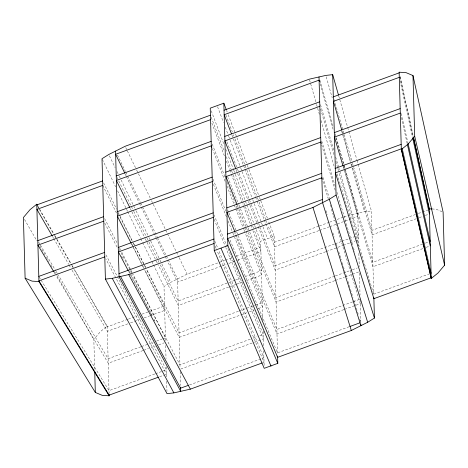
<?xml version="1.0" encoding="UTF-8"?>
<svg xmlns="http://www.w3.org/2000/svg" width="468" height="468" viewBox="0 0 468 468"><rect width="100%" height="100%" fill="white"/><g stroke="black" fill="none" stroke-linecap="round" stroke-linejoin="round"><path stroke-width="0.35" stroke-dasharray="2.34 1.75" d="M94.665 369.205L93.828 339.429L100.474 331.543L107.195 326.143L74.353 269.293M165.52 340.452L163.999 286.527L170.756 282.333L187.112 274.108L224.634 260.436M262.84 320.112L260.618 241.242L274.225 236.287L268.281 220.592M225.313 260.185L232.14 257.698M236.229 256.207L260.787 247.262L254.299 230.244M318.737 226.143L274.394 242.301L267.907 225.284M319.416 225.898L328.969 222.417M329.653 222.171L334.427 220.428M337.153 219.434L343.296 217.199M343.974 216.947L348.069 215.456L364.554 211.711L371.405 210.957L373.751 294.027M221.317 266.169L177.618 282.093L167.129 260.46M221.996 265.923L226.097 264.432M228.823 263.431L237.019 260.448M237.703 260.202L260.916 251.743L252.351 229.279M318.901 230.613L274.517 246.782L264.397 220.235M319.58 230.367L329.139 226.881M329.823 226.635L357.815 216.432L344.442 169.357M127.688 319.363L107.213 326.822L74.008 269.34M128.372 319.112L138.61 315.385M142.026 314.139L164.549 305.932L146.396 269.275M234.819 280.326L178.15 300.977L159.998 264.321M235.503 280.075L240.283 278.337M245.062 276.594L261.448 270.621L237.633 209.395M334.45 244.021L275.049 265.666L260.237 227.571M335.135 243.775L341.277 241.535M341.962 241.283L348.789 238.797M349.473 238.551L358.348 235.316L338.926 168.217M415.637 214.443L371.955 230.355L353.744 167.456M418.363 213.449L421.779 212.203M422.458 211.957L427.922 209.962M127.817 323.844L107.342 331.303L71.218 268.767M130.549 322.85L140.102 319.363M144.197 317.871L149.661 315.882M150.339 315.637L164.672 310.413L143.928 268.521M236.311 284.31L178.279 305.458L158.184 264.876M236.995 284.058L242.459 282.069M246.554 280.578L261.577 275.102L245.168 232.924M325.705 251.737L275.178 270.147L257.453 224.57M326.383 251.491L342.769 245.519M343.454 245.267L349.602 243.032M350.28 242.781L355.06 241.038M355.744 240.792L358.476 239.797L339.054 172.698M416.444 218.673L372.078 234.837L351.041 162.15M419.176 217.679L422.586 216.438M425.318 215.438L429.413 213.946M140.874 346.8L108.114 358.74L58.371 275.202M141.558 346.554L153.159 342.324M156.575 341.078L162.033 339.089M162.718 338.844L165.45 337.849L133.058 274.336M238.452 311.243L179.051 332.888L146.665 269.381M239.136 310.998L254.838 305.276M255.522 305.025L262.349 302.539L234.415 232.707M334.667 276.184L275.95 297.584L249.649 231.818M335.351 275.939L351.737 269.966M352.422 269.72L357.201 267.977M422.674 244.12L372.856 262.273L345.565 170.457M425.406 243.126L429.501 241.628M143.05 350.532L108.243 363.221L56.254 275.909M143.734 350.286L148.508 348.543M151.24 347.548L155.335 346.057M158.746 344.817L164.209 342.828M246.771 312.741L179.18 337.37L144.805 269.972M249.502 311.746L254.282 310.003M258.377 308.511L262.472 307.02L234.544 237.188M334.795 280.665L276.079 302.065L248.145 232.227M335.48 280.42L344.354 277.185M345.039 276.933L351.866 274.447M352.544 274.201L359.377 271.709M422.803 248.602L372.978 266.754L343.196 166.526M426.213 247.356L430.308 245.864M154.744 373.99L109.015 390.651L40.71 279.507M155.429 373.739L166.345 369.761L106.008 254.984M250.275 339.177L179.952 364.806L132.497 274.529M253.007 338.183L257.102 336.691M259.834 335.696L263.25 334.45L214.022 214.888M352.638 301.883L276.851 329.495L228.741 212.63M353.322 301.632L359.465 299.391M373.751 294.185L431.086 273.294M159.646 376.728L164.426 374.991M165.11 374.739L166.473 374.242L105.797 258.822M180.759 369.036L253.814 342.418M254.498 342.166L263.373 338.931L225.828 247.736M343.886 309.594L276.98 333.976L235.264 232.649M344.571 309.348L360.272 303.627L335.942 223.932M189.487 384.936L263.905 357.815L218.726 250.439M349.198 326.74L277.512 352.86L229.507 238.768M262.671 362.794L264.034 362.296L217.158 250.889M432.017 208.962L436.153 209.231L443.102 212.162M39.189 277.021L40.33 278.887M38.546 241.909L40.043 244.425M40.418 245.051L55.75 270.802M56.125 271.428L57.997 274.57M54.007 272.142L55.879 275.283M37.867 206.125L39.324 208.652M39.686 209.284L54.651 235.182M55.013 235.814L71.803 264.87M72.166 265.502L73.991 268.661M37.516 206.172L38.979 208.699M39.341 209.331L54.306 235.228M54.668 235.86L71.452 264.917M71.82 265.549L73.646 268.708M52.603 236.551L53.334 237.814M53.703 238.446L68.661 264.344M69.024 264.976L70.849 268.135M24.494 219.41L36.902 240.885M39.821 245.94L44.928 254.785M46.39 257.312L48.941 261.729M50.766 264.888L52.96 268.679M54.417 271.206L56.605 274.997M56.973 275.629L93.828 339.429M119.276 249.385L130.122 270.018M130.461 270.662L132.157 273.885M128.554 271.276L130.25 274.5M130.59 275.143L148.894 309.962M150.246 312.542L151.603 315.122M118.24 213.648L132.122 240.868M133.444 243.459L144.349 264.841M144.682 265.491L146.332 268.731M131.59 244.05L142.494 265.438M142.822 266.081L144.477 269.322M104.639 218.603L116.865 242.582M119.51 247.765L120.498 249.713M121.82 252.305L130.748 269.802M131.075 270.451L132.731 273.686M104.762 223.084L117.655 248.362M121.616 256.136L123.599 260.027M129.221 271.042L130.209 272.984M130.543 273.634L152.352 316.403M116.889 177.267L133.421 210.647M133.743 211.302L146.712 237.487M147.034 238.136L148.654 241.412M148.982 242.067L157.734 259.74M158.055 260.395L159.676 263.665M130.309 208.582L131.602 211.203M131.929 211.858L144.893 238.036M145.215 238.692L155.914 260.29M156.236 260.945L157.856 264.221M103.609 182.877L116.573 209.061M118.193 212.332L133.105 242.442M133.433 243.097L135.053 246.367M135.375 247.022L146.069 268.62M102.761 185.392L116.38 212.887M131.613 243.647L132.584 245.612M132.906 246.267L143.606 267.866M125.757 147.595L127.033 150.216M127.349 150.871L136.252 169.223M136.568 169.884L138.159 173.16M138.475 173.815L150.24 198.069M151.509 200.69L178.846 257.061M179.168 257.722L187.112 274.108M117.45 155.031L125.395 171.423M125.716 172.078L127.302 175.354M127.624 176.009L140.336 202.229M140.652 202.884L142.243 206.166M142.564 206.821L157.184 236.972M157.505 237.627L166.087 255.323M166.403 255.984L167.994 259.26M168.31 259.916L177.53 278.922L180.022 367.362M125.167 173.932L126.12 175.898M126.436 176.559L139.154 202.779M139.47 203.434L156.002 237.516M156.318 238.171L164.906 255.873M165.222 256.528L166.813 259.804M109.401 155.821L115.122 167.62M117.029 171.551L118.936 175.482M119.258 176.138L120.843 179.414M121.165 180.075L135.784 210.226M136.106 210.881L148.818 237.1M149.14 237.756L150.409 240.376M150.725 241.032L159.629 259.389M159.945 260.044L161.536 263.32M161.852 263.975L170.756 282.333M102.328 159.36L115.678 186.89M117.585 190.827L127.442 211.144M127.758 211.799L140.476 238.019M140.792 238.674L142.383 241.956M142.699 242.611L151.603 260.963M151.919 261.618L153.194 264.239M153.51 264.894L163.999 286.527M214.777 241.043L217.597 247.753M215.181 246.191L216.877 250.222M227.629 209.927L228.46 211.957M214.151 219.369L225.553 247.063M227.682 176.904L238.528 204.019M238.803 204.697L240.16 208.09M240.429 208.769L247.747 227.074M248.022 227.752L249.38 231.139M237.299 205.113L238.657 208.5M238.926 209.178L246.25 227.483M246.519 228.162L247.876 231.555M212.993 179.145L225.74 211.009M213.39 184.304L226.407 216.848M228.033 220.914L232.643 232.444M232.918 233.122L234.275 236.51M226.892 141.851L237.212 168.381M237.481 169.065L238.803 172.464M239.066 173.142L250.971 203.761M251.24 204.44L258.383 222.809M258.646 223.488L259.968 226.886M236.018 169.463L237.34 172.862M237.604 173.546L247.396 198.713M248.455 201.439L257.184 223.885M212.232 144.085L225.196 177.425M227.05 182.187L228.636 186.264M228.899 186.948L235.252 203.276M236.311 205.996L237.37 208.716M212.355 148.567L225.324 181.906M226.91 185.983L243.582 228.846M243.846 229.525L244.904 232.245M225.857 115.005L232.344 132.023M233.386 134.749L233.901 136.106M234.942 138.832L246.618 169.463M246.882 170.147L257.265 197.373M257.523 198.058L258.822 201.456M259.079 202.141L266.087 220.522M266.345 221.2L266.865 222.563M231.952 135.141L244.67 168.498M244.928 169.182L255.312 196.408M255.575 197.092L256.868 200.491M257.131 201.176L264.139 219.556M211.214 117.24L223.932 150.597M226.266 156.721L231.461 170.34M231.719 171.019L233.017 174.424M233.275 175.102L243.658 202.334M243.916 203.013L252.48 225.477M252.743 226.155L254.042 229.56M211.858 123.084L224.576 156.441M226.395 161.203L229.507 169.375M229.77 170.054L231.063 173.458M231.327 174.137L243.266 205.452M243.524 206.131L250.532 224.511M250.795 225.19L252.088 228.595M226.682 110.705L227.202 112.068M228.232 114.8L235.211 133.228M235.468 133.912L247.092 164.625M247.356 165.303L248.643 168.72M248.906 169.398L259.237 196.7M259.494 197.385L260.53 200.117M260.787 200.795L268.024 219.907M217.55 106.745L223.488 122.446M225.301 127.22L228.402 135.41M228.659 136.094L229.952 139.505M230.209 140.189L240.54 167.491M240.798 168.17L241.833 170.902M242.091 171.586L252.427 198.882M252.685 199.567L253.978 202.977M254.235 203.662L262.764 226.184M263.022 226.869L267.415 238.469M211.267 110.887L223.932 144.325M225.74 149.105L233.491 169.58M233.748 170.264L235.041 173.675M235.299 174.359L254.416 224.862M254.674 225.547L255.967 228.957M256.224 229.642L260.618 241.242M325.927 210.6L327.226 214.771M332.859 232.842L334.158 237.013M336.328 243.963L337.843 248.83M338.709 251.608L341.312 259.951M342.178 262.729L347.157 278.717M348.028 281.496L353.007 297.484M353.872 300.263L358.207 314.168M359.722 319.03L360.588 321.814M337.036 173.95L373.54 293.489M323.008 177.507L329.408 198.479M322.92 181.286L328.255 198.765M330.174 205.054L330.601 206.452M331.455 209.249L333.38 215.543M333.59 216.239L335.726 223.23M335.778 137.516L344.109 165.549M344.319 166.251L345.361 169.755M321.756 141.067L335.299 186.627M336.96 192.237L350.707 238.493M350.918 239.195L352.585 244.799M353.416 247.607L354.668 251.813M321.674 144.852L335.217 190.406M334.123 99.655L344.033 133.906M344.237 134.603L352.328 162.56M352.533 163.262L353.545 166.754M341.938 130.695L342.541 132.795M342.746 133.491L350.836 161.448M320.516 104.616L334.07 151.445M335.691 157.032L338.727 167.521M320.644 109.097L333.994 155.224M335.819 161.513L337.639 167.807M337.837 168.503L338.85 172.002M338.674 95.729L347.455 126.647M347.654 127.349L348.654 130.859M348.853 131.561L356.838 159.664M357.037 160.366L371.405 210.957M326.237 76.816L332.221 97.894M341.605 130.917L342.599 134.427M342.798 135.129L350.784 163.233M350.982 163.94L351.983 167.45M352.182 168.152L364.554 211.711M320.007 80.473L333.38 127.548M335.176 133.871L343.758 164.081M343.957 164.789L344.951 168.299M345.15 169.001L357.727 213.262L358.652 246.109M320.094 83.643L333.468 130.718M343.448 165.847L344.243 168.655M309.547 79.858L316.333 103.744M316.538 104.446L319.328 114.286M321.124 120.609L334.696 168.386M401.292 113.584L407.874 142.693M401.257 117.357L407.195 143.623M400.081 76.459L413.262 136.217M400.105 77.138L413.127 136.188M400.07 80.906L412.466 137.112M358.857 253.41L359.231 266.549M359.412 273.119L360.032 295.021M360.167 299.783L360.793 322.025M274.225 236.287L277.565 354.779M263.151 331.069L263.583 346.402M263.706 350.784L264.122 365.391M180.145 371.627L180.537 385.497M165.666 345.554L166.035 358.669M166.263 366.684L166.549 376.886M166.672 381.256L166.959 391.459M107.195 326.143L109.085 393.214M154.656 320.925L153.978 319.632L154.668 320.943"/><path stroke-width="0.7" d="M412.981 75.559L414.695 136.235L408.043 144.121L401.322 149.52L431.233 278.46L437.949 273.06L444.6 265.169L443.102 212.162L412.981 75.559L406.025 72.628L399.14 72.189L401.322 149.52M37.498 205.493L36.767 204.229L30.051 209.629L23.4 217.515L25.108 278.191L95.32 392.441L102.276 395.372L109.161 395.811L109.12 394.36M373.85 297.671L374.429 318.07L367.672 322.271L351.316 330.496L277.635 357.341L227.659 238.551L312.969 207.464L329.326 199.239L336.082 195.045L332.684 74.652L325.833 75.412L309.348 79.156L224.037 110.243M214.25 250.55L227.857 245.595L223.839 103.2L210.237 108.155L214.25 250.55L264.204 368.316L277.805 363.355L277.6 356.054M210.436 115.198L125.126 146.285L108.763 154.504L102.012 158.705L105.405 279.098L167.023 393.646L173.874 392.886L190.359 389.142L261.986 363.045M210.559 119.679L115.631 154.27L124.851 173.277M36.791 204.908L102.638 180.911M116.239 175.956L211.173 141.365M224.775 136.41L319.708 101.819M333.315 96.858L399.163 72.868M102.761 185.392L36.913 209.389L52.24 235.919M319.837 106.3L224.903 140.891L235.755 168.784M399.286 77.349L333.438 101.34L341.734 129.999M37.797 240.651L103.644 216.661M117.252 211.706L212.179 177.115M225.787 172.154L320.715 137.563M334.322 132.608L400.169 108.611M103.773 221.142L37.926 245.133L53.633 271.516M212.308 181.596L117.374 216.187L131.256 243.401M400.298 113.092L334.445 137.089L342.985 165.824M38.803 276.401L104.656 252.404M118.258 247.449L213.192 212.858M226.793 207.903L321.727 173.312M335.328 168.357L401.175 144.36M104.779 256.885L38.932 280.882L109.143 395.132L158.283 377.226M213.314 217.339L118.386 251.93L128.214 270.627M118.995 273.616L213.929 239.025M227.53 234.07L322.464 199.479M105.405 279.098L112.256 278.337L128.741 274.593L214.051 243.506M188.118 385.433L180.613 388.165L120.381 276.19M349.883 326.488L360.126 322.756M413.42 136.931L429.267 208.786L432.017 208.962M109.161 395.811L38.949 281.56L32.064 281.122L25.108 278.191M128.741 274.593L190.359 389.142M112.256 278.337L173.874 392.886M129.659 207.271L116.368 180.437L211.302 145.846L211.828 147.209M227.857 245.595L277.805 363.355M221.06 248.368L271.013 366.128M234.983 231.97L226.921 212.384L321.849 177.793L322.276 179.191M237.03 204.434L225.909 176.635L320.843 142.044L321.259 143.448M231.432 133.784L224.166 114.718L319.094 80.133L319.498 81.537M223.839 103.2L226.424 110.021M336.082 195.045L374.429 318.07M329.326 199.239L367.672 322.271M312.969 207.464L351.316 330.496M332.684 74.652L338.475 95.027M414.695 136.235L444.6 265.169M402.164 148.613L431.086 273.294M408.032 143.401L430.186 241.383M407.359 144.337L430.308 245.864M413.437 137.61L429.285 209.465M412.624 137.82L429.413 213.946M429.267 208.786L431.233 278.46M360.857 324.219L360.898 325.675L322.551 202.65L319.006 76.963M180.595 387.685L180.701 391.336L119.088 276.787L115.543 151.1M94.729 371.381L95.32 392.441M36.767 204.229L38.949 281.56M401.304 148.842L335.457 172.832L373.879 298.666L431.209 277.776L401.304 148.842"/></g></svg>
